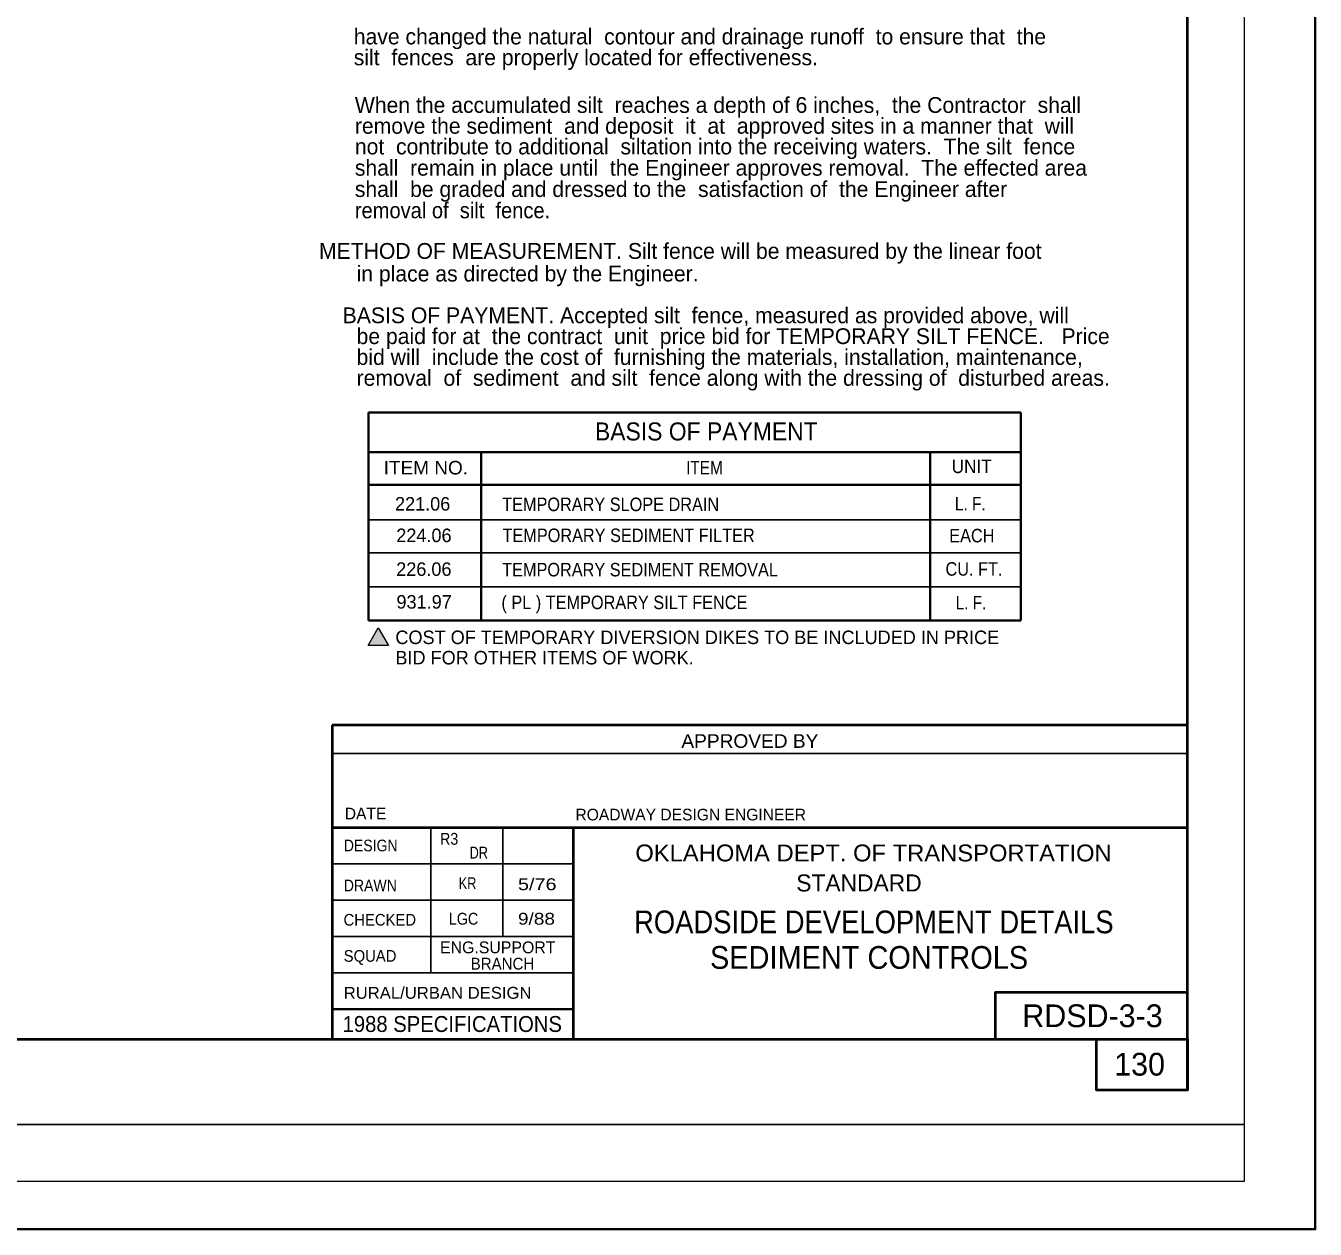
# Model space of a CAD drawing. Extents: x 455 to 827, y 69 to 339.
# Drawn here: x 713.3 to 826.5, y 68.8 to 174.6 of the extents above; entities that cross this region are included whole.
import ezdxf

# ---------------------------------------------------------------- set-up
doc = ezdxf.new("R2010")
doc.units = 0
doc.header["$LTSCALE"] = 0.48
for name, color, linetype, lineweight in [('1', 7, 'Continuous', 13), ('16', 7, 'Continuous', 35), ('25', 7, 'Continuous', 25), ('3', 7, 'Continuous', 13), ('63', 7, 'Continuous', 25)]:
    doc.layers.add(name, color=color, linetype=linetype, lineweight=lineweight)
doc.layers.add('60', color=7, linetype='Continuous')

msp = doc.modelspace()

# ---------------------------------------------------------------- hatches: boundary and pattern name
at = {"layer": '3'}
msp.add_hatch(color=256, dxfattribs=at).paths.add_polyline_path([(744.222, 121.698), (745.1093, 120.1609), (743.3346, 120.1609)])

# ---------------------------------------------------------------- linework, layer by layer
at = {"layer": '1'}
for p, q in [((820.3229, 73.0566), (820.3229, 303.0748)), ((460.2938, 73.0566), (820.3229, 73.0566))]:
    msp.add_line(p, q, dxfattribs=at)
at = {"layer": '1', "lineweight": 40}
for p, q in [((815.3222, 81.0703), (815.3222, 290.5738)), ((490.2958, 85.5575), (815.3222, 85.5575))]:
    msp.add_line(p, q, dxfattribs=at)
at = {"layer": '1', "lineweight": 25}
msp.add_line((475.2953, 78.0572), (820.3229, 78.0572), dxfattribs=at)
at = {"layer": '1', "lineweight": 35}
msp.add_lwpolyline([(454.5342, 68.8368), (826.5422, 68.8368), (826.5422, 338.8612), (454.5342, 338.8612)], close=True, dxfattribs=at)
at = {"layer": '16'}
for p, q in [((800.6698, 140.6343), (743.3497, 140.6343)), ((743.3497, 140.6343), (743.3497, 122.3511)), ((800.6698, 122.3511), (800.6698, 140.6343)), ((800.6698, 137.1481), (743.3497, 137.1481)), ((753.2497, 137.1481), (753.2497, 122.3511)), ((792.7166, 137.1481), (792.7166, 122.3511)), ((743.3497, 134.2771), (800.6698, 134.2771)), ((743.3497, 122.3511), (800.6698, 122.3511))]:
    msp.add_line(p, q, dxfattribs=at)
at = {"layer": '16', "lineweight": 25}
for p, q in [((743.3497, 131.2081), (800.6698, 131.2081)), ((743.4592, 128.2911), (800.6698, 128.2911)), ((743.4592, 125.3211), (800.6698, 125.3211))]:
    msp.add_line(p, q, dxfattribs=at)
at = {"layer": '25', "lineweight": 40}
for p, q in [((740.1852, 113.1528), (740.1852, 85.5575)), ((815.3222, 113.1528), (740.1852, 113.1528)), ((740.1852, 104.1656), (815.3222, 104.1656)), ((761.3581, 104.1656), (761.3581, 85.6612))]:
    msp.add_line(p, q, dxfattribs=at)
at = {"layer": '25'}
for p, q in [((740.1852, 110.6562), (815.3222, 110.6562)), ((748.8536, 104.1974), (748.8536, 91.4154)), ((755.1741, 104.1656), (755.1741, 94.579)), ((740.1852, 100.9699), (761.3581, 100.9699)), ((740.1852, 97.7746), (761.3581, 97.7746)), ((740.1852, 94.579), (761.3581, 94.579)), ((740.1852, 91.3837), (761.3581, 91.3837))]:
    msp.add_line(p, q, dxfattribs=at)
at = {"layer": '25', "lineweight": 35}
msp.add_line((740.1852, 88.1881), (761.3581, 88.1881), dxfattribs=at)
at = {"layer": '25', "lineweight": 40}
for points in [[(815.3587, 89.6607), (798.418, 89.6607), (798.418, 85.6664)], [(815.3206, 85.5575), (815.3206, 81.0703), (807.3317, 81.0703), (807.3317, 85.5575)]]:
    msp.add_lwpolyline(points, dxfattribs=at)
at = {"layer": '3'}
msp.add_lwpolyline([(744.222, 121.698), (745.1093, 120.1609), (743.3346, 120.1609)], close=True, dxfattribs=at)

# ---------------------------------------------------------------- texts
at = {"layer": '1'}
for s, p in [('221.06', (745.689, 132.012)), ('224.06', (745.8028, 129.2431)), ('226.06', (745.7973, 126.2722)), ('931.97', (745.8219, 123.3932)), ('COST OF TEMPORARY DIVERSION DIKES TO BE INCLUDED IN PRICE ', (745.7282, 120.276)), ('BID FOR OTHER ITEMS OF WORK.', (745.7282, 118.488))]:
    msp.add_text(s, height=1.188, dxfattribs=at).set_placement(p)
for s, width, p in [('TEMPORARY SLOPE DRAIN', 0.9, (755.1065, 131.9662)), ('L. F.', 0.85, (794.8845, 132.0229)), ('TEMPORARY SEDIMENT FILTER', 0.9, (755.1354, 129.2431)), ('EACH', 0.9, (794.3886, 129.2199)), ('TEMPORARY SEDIMENT REMOVAL', 0.9, (755.1068, 126.2264)), ('CU. FT.', 0.9, (794.0593, 126.2892)), ('( PL ) TEMPORARY SILT FENCE', 0.9, (755.0428, 123.3474)), ('L. F.', 0.85, (794.9466, 123.3217))]:
    msp.add_text(s, height=1.188, dxfattribs=dict(at, width=width)).set_placement(p)
at = {"layer": '16'}
for s, height, width, p in [('BASIS OF PAYMENT', 1.584, 0.95, (763.2614, 138.1784)), ('ITEM NO.', 1.188, 1.05, (744.6951, 135.1888)), ('ITEM', 1.188, 0.85, (771.2688, 135.1888)), ('UNIT', 1.188, 0.95, (794.6017, 135.3063))]:
    msp.add_text(s, height=height, dxfattribs=dict(at, width=width)).set_placement(p)
at = {"layer": '25'}
for s, height, width, p in [('APPROVED BY', 1.196, 1.05, (770.8521, 111.1557)), ('DESIGN', 1.025, 0.9, (741.1938, 102.0585)), ('R3', 1.042, 0.9, (749.6484, 102.6351)), ('DR', 1.042, 0.8, (752.2486, 101.4207)), ('OKLAHOMA DEPT. OF TRANSPORTATION', 1.486, 1.05, (766.8086, 101.1697)), ('KR', 1.042, 0.8, (751.2953, 98.7317)), ('5/76', 1.042, 1.25, (756.4957, 98.6451)), ('DRAWN', 1.025, 0.9, (741.1938, 98.5434)), ('CHECKED', 1.025, 0.95, (741.1738, 95.5277)), ('LGC', 1.042, 0.9, (750.4285, 95.6088)), ('9/88', 1.042, 1.2, (756.4957, 95.6088)), ('SQUAD', 1.025, 0.95, (741.1839, 92.3521)), ('BRANCH', 1.042, 0.95, (752.3429, 91.6571)), ('RURAL/URBAN DESIGN', 1.042, 1.05, (741.1839, 89.0966)), ('1988 SPECIFICATIONS', 1.4, 0.95, (741.0873, 86.1774))]:
    msp.add_text(s, height=height, dxfattribs=dict(at, width=width)).set_placement(p)
for s, height, p in [('DATE', 1.025, (741.2805, 104.862)), ('ROADWAY DESIGN ENGINEER', 1.025, (761.5465, 104.7752)), ('STANDARD', 1.498, (780.9478, 98.5282)), ('ENG.SUPPORT', 1.042, (749.6484, 93.0933)), ('RDSD-3-3', 2, (800.8077, 86.6007)), ('130', 2, (808.8816, 82.3424))]:
    msp.add_text(s, height=height, dxfattribs=at).set_placement(p)
at = {"layer": '60'}
for s, width, p in [('ROADSIDE DEVELOPMENT DETAILS', 0.9, (766.6952, 94.8528)), ('SEDIMENT CONTROLS', 0.95, (773.3692, 91.73))]:
    msp.add_text(s, height=2, dxfattribs=dict(at, width=width)).set_placement(p)
at = {"layer": '63'}
for s, p in [('have changed the natural  contour and drainage runoff  to ensure that  the', (742.0726, 172.9932)), ('silt  fences  are properly located for effectiveness.', (742.0726, 171.1596)), ('When the accumulated silt  reaches a depth of 6 inches,  the Contractor  shall', (742.1662, 166.973)), ('remove the sediment  and deposit  it  at  approved sites in a manner that  will', (742.1662, 165.1393)), ('not  contribute to additional  siltation into the receiving waters.  The silt  fence ', (742.1662, 163.3247)), ('shall  remain in place until  the Engineer approves removal.  The effected area', (742.1662, 161.4533)), ('shall  be graded and dressed to the  satisfaction of  the Engineer after ', (742.1662, 159.5819)), ('    METHOD OF MEASUREMENT. Silt fence will be measured by the linear foot', (736.9526, 154.1431)), ('in place as directed by the Engineer.', (742.3157, 152.151)), ('    BASIS OF PAYMENT. Accepted silt  fence, measured as provided above, will', (739.0317, 148.4837)), ('be paid for at  the contract  unit  price bid for TEMPORARY SILT FENCE.   Price', (742.3157, 146.6499)), ('bid will  include the cost of  furnishing the materials, installation, maintenance,', (742.3157, 144.8162)), ('removal  of  sediment  and silt  fence along with the dressing of  disturbed areas. ', (742.3157, 142.9826))]:
    msp.add_text(s, height=1.389, dxfattribs=at).set_placement(p)
at = {"layer": '63', "width": 0.95}
msp.add_text('removal of  silt  fence.', height=1.389, dxfattribs=at).set_placement((742.1662, 157.7105))

doc.saveas('drawing.dxf')
